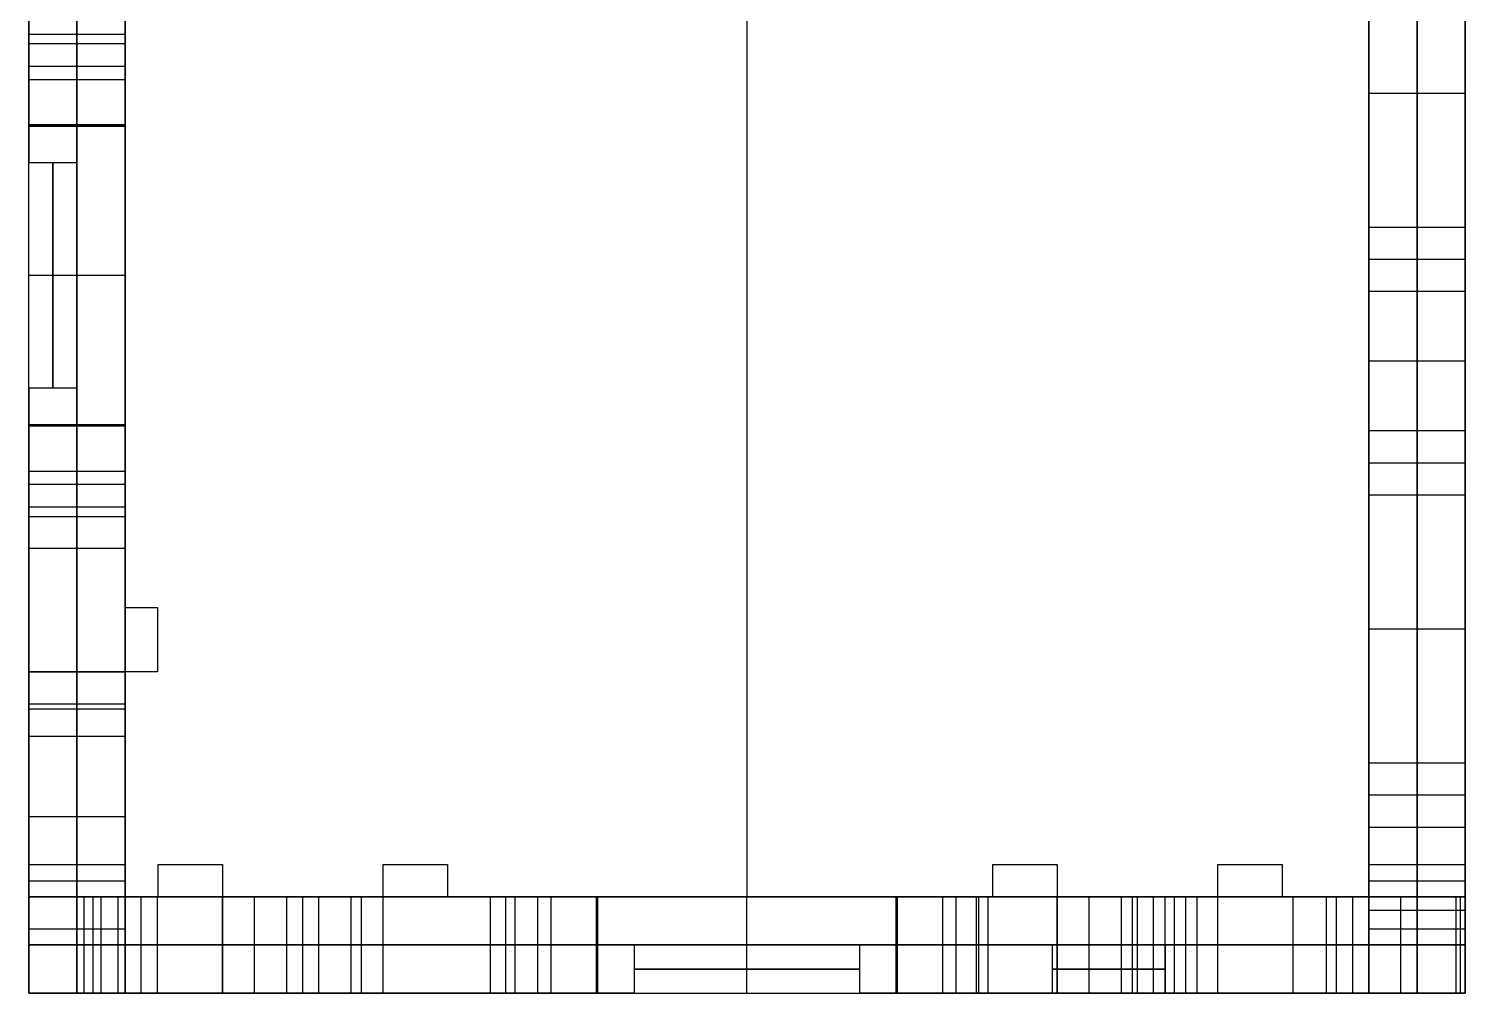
# Model space of a CAD drawing. Extents: x -2580 to -2312, y -43168 to -40231.
# Drawn here: x -2579.5 to -2311.5, y -43167.5 to -42987.5 of the extents above; entities that cross this region are included whole.
import ezdxf

# ---------------------------------------------------------------- set-up
doc = ezdxf.new("R2010")
doc.units = 0
doc.layers.add('ENDS', color=40, linetype='CONTINUOUS')

# ---------------------------------------------------------------- blocks, each defined once
blk = doc.blocks.new('SKYLARK200_END-XXXS-1')
at = {"layer": 'ENDS'}
for p, q in [((-134, -2068.02, 264), (-134, -2918.01, 264)), ((-134, -2068.02, 282), (-134, -2918.01, 282)), ((-250, -2912.03, 141), (-250, -2124.03, 141)), ((-268, -2912.03, 141), (-268, -2145.01, 141)), ((-268, -2774.18, 0), (-268, -2637.37, 0)), ((-259, -2774.18, 0), (-259, -2637.37, 0)), ((-250, -2774.18, 0), (-250, -2637.37, 0)), ((-18, -2668.03, 141), (-18, -2918.03, 141)), ((0, -2668.03, 141), (0, -2918.03, 141)), ((-268, -2735.78, 282), (-268, -2774.18, 282)), ((-259, -2735.78, 282), (-259, -2774.18, 282)), ((-250, -2735.78, 282), (-250, -2774.18, 282)), ((-18, -2743.03, -18), (-18, -2793.03, -18)), ((-18, -2793.03, 300), (-18, -2743.03, 300)), ((-9, -2743.03, -18), (-9, -2793.03, -18)), ((-9, -2793.03, 300), (-9, -2743.03, 300)), ((0, -2743.03, -18), (0, -2793.03, -18)), ((0, -2793.03, 300), (0, -2743.03, 300)), ((-250, -2747.75, 282), (-250, -2864.03, 282)), ((-250, -2747.75, 264), (-250, -2864.03, 264)), ((-250, -2747.75, 273), (-250, -2864.03, 273)), ((-18, -2918.02, 282), (-18, -2755.02, 282)), ((-18, -2918.02, 264), (-18, -2755.02, 264)), ((-18, -2918.02, 273), (-18, -2755.02, 273)), ((-268, -2757.03, 50), (-250, -2757.03, 50)), ((-268, -2757.03, 50), (-268, -2773.93, 1.72)), ((-268, -2773.93, 280.28), (-268, -2757.03, 232)), ((-268, -2757.03, 232), (-250, -2757.03, 232)), ((-259, -2757.03, 50), (-259, -2773.93, 1.72)), ((-259, -2773.93, 280.28), (-259, -2757.03, 232)), ((-250, -2757.03, 50), (-250, -2773.93, 1.72)), ((-250, -2773.93, 280.28), (-250, -2757.03, 232)), ((-268, -2758.79, 54.24), (-250, -2758.79, 54.24)), ((-268, -2758.79, 227.76), (-250, -2758.79, 227.76)), ((-268, -2763.03, 56), (-250, -2763.03, 56)), ((-268, -2763.03, 226), (-250, -2763.03, 226)), ((-268, -2763.03, 226), (-268, -2781.03, 226)), ((-268, -2781.03, 56), (-268, -2763.03, 56)), ((-259, -2841.03, 56), (-259, -2763.03, 56)), ((-259, -2763.03, 226), (-259, -2841.03, 226)), ((-250, -2841.03, 56), (-250, -2763.03, 56)), ((-250, -2763.03, 226), (-250, -2841.03, 226)), ((-268, -2765.48, 25.86), (-250, -2765.48, 25.86)), ((-268, -2765.48, 256.14), (-250, -2765.48, 256.14)), ((-18, -2768.03, -18), (0, -2768.03, -18)), ((-18, -2768.03, 300), (0, -2768.03, 300)), ((-268, -2773.93, 1.72), (-250, -2773.93, 1.72)), ((-268, -2773.93, 280.28), (-250, -2773.93, 280.28)), ((-268, -2774.11, 0.87), (-250, -2774.11, 0.87)), ((-268, -2774.11, 281.13), (-250, -2774.11, 281.13)), ((-268, -2774.18, 0), (-250, -2774.18, 0)), ((-268, -2774.18, 282), (-250, -2774.18, 282)), ((-259, -2781.03, 226), (-268, -2781.03, 226)), ((-259, -2781.03, 56), (-268, -2781.03, 56)), ((-259, -2823.03, 226), (-259, -2781.03, 226)), ((-259, -2781.03, 56), (-259, -2823.03, 56)), ((-259, -2820.21, 215.5), (-259, -2783.84, 215.5)), ((-259, -2820.21, 66.5), (-259, -2783.84, 66.5)), ((-18, -2793.03, -18), (0, -2793.03, -18)), ((-18, -2793.03, -18), (-18, -2793.03, 6)), ((-18, -2793.03, 6), (0, -2793.03, 6)), ((-18, -2793.03, 6), (-18, -2805.03, 6)), ((-18, -2805.03, 276), (-18, -2793.03, 276)), ((-18, -2793.03, 276), (0, -2793.03, 276)), ((-18, -2793.03, 276), (-18, -2793.03, 300)), ((-18, -2793.03, 300), (0, -2793.03, 300)), ((-18, -2793.03, -6), (0, -2793.03, -6)), ((-18, -2793.03, 288), (0, -2793.03, 288)), ((-9, -2793.03, -18), (-9, -2793.03, 6)), ((-9, -2793.03, 6), (-9, -2805.03, 6)), ((-9, -2805.03, 276), (-9, -2793.03, 276)), ((-9, -2793.03, 276), (-9, -2793.03, 300)), ((0, -2793.03, -18), (0, -2793.03, 6)), ((0, -2793.03, 6), (0, -2805.03, 6)), ((0, -2805.03, 276), (0, -2793.03, 276)), ((0, -2793.03, 276), (0, -2793.03, 300)), ((-18, -2799.03, 6), (0, -2799.03, 6)), ((-18, -2799.03, 276), (0, -2799.03, 276)), ((-268, -2802.03, 205), (-259, -2802.03, 205)), ((-268, -2802.03, 77), (-259, -2802.03, 77)), ((-259, -2802.03, 56), (-250, -2802.03, 56)), ((-259, -2802.03, 226), (-259, -2802.03, 205)), ((-259, -2802.03, 226), (-250, -2802.03, 226)), ((-259, -2802.03, 56), (-259, -2802.03, 77)), ((-18, -2802.03, 6), (-18, -2802.03, 276)), ((0, -2802.03, 6), (0, -2802.03, 276)), ((-250, -2805.89, 282), (-250, -2805.89, 264)), ((-18, -2805.03, 6), (0, -2805.03, 6)), ((-18, -2805.03, 6), (-18, -2805.03, 0)), ((-18, -2805.03, 0), (0, -2805.03, 0)), ((-18, -2805.03, 0), (-18, -2831.03, 0)), ((-18, -2831.03, 282), (-18, -2805.03, 282)), ((-18, -2805.03, 282), (0, -2805.03, 282)), ((-18, -2805.03, 282), (-18, -2805.03, 276)), ((-18, -2805.03, 276), (0, -2805.03, 276)), ((-18, -2805.03, 3), (0, -2805.03, 3)), ((-18, -2805.03, 279), (0, -2805.03, 279)), ((-9, -2805.03, 6), (-9, -2805.03, 0)), ((-9, -2805.03, 0), (-9, -2831.03, 0)), ((-9, -2831.03, 282), (-9, -2805.03, 282)), ((-9, -2805.03, 282), (-9, -2805.03, 276)), ((0, -2805.03, 6), (0, -2805.03, 0)), ((0, -2805.03, 0), (0, -2831.03, 0)), ((0, -2831.03, 282), (0, -2805.03, 282)), ((0, -2805.03, 282), (0, -2805.03, 276)), ((-18, -2818.03, 0), (0, -2818.03, 0)), ((-18, -2818.03, 282), (0, -2818.03, 282)), ((-268, -2841.03, 56), (-268, -2823.03, 56)), ((-268, -2823.03, 226), (-259, -2823.03, 226)), ((-268, -2823.03, 226), (-268, -2841.03, 226)), ((-268, -2823.03, 56), (-259, -2823.03, 56)), ((-268, -2829.88, 282), (-268, -2876.03, 282)), ((-268, -2829.88, 282), (-250, -2829.88, 282)), ((-268, -2936.03, 0), (-268, -2829.88, 0)), ((-268, -2829.88, 0), (-250, -2829.88, 0)), ((-268, -2829.94, 0.87), (-250, -2829.94, 0.87)), ((-268, -2829.94, 281.13), (-250, -2829.94, 281.13)), ((-259, -2829.88, 282), (-259, -2876.03, 282)), ((-259, -2936.03, 0), (-259, -2829.88, 0)), ((-250, -2829.88, 282), (-250, -2876.03, 282)), ((-250, -2936.03, 0), (-250, -2829.88, 0)), ((-268, -2830.13, 1.72), (-250, -2830.13, 1.72)), ((-268, -2830.13, 1.72), (-268, -2847.03, 50)), ((-268, -2847.03, 232), (-268, -2830.13, 280.28)), ((-268, -2830.13, 280.28), (-250, -2830.13, 280.28)), ((-259, -2830.13, 1.72), (-259, -2847.03, 50)), ((-259, -2847.03, 232), (-259, -2830.13, 280.28)), ((-250, -2830.13, 1.72), (-250, -2847.03, 50)), ((-250, -2847.03, 232), (-250, -2830.13, 280.28)), ((-18, -2831.03, 0), (0, -2831.03, 0)), ((-18, -2831.03, 0), (-18, -2831.03, 6)), ((-18, -2831.03, 6), (0, -2831.03, 6)), ((-18, -2831.03, 6), (-18, -2843.03, 6)), ((-18, -2843.03, 276), (-18, -2831.03, 276)), ((-18, -2831.03, 276), (0, -2831.03, 276)), ((-18, -2831.03, 276), (-18, -2831.03, 282)), ((-18, -2831.03, 282), (0, -2831.03, 282)), ((-18, -2831.03, 3), (0, -2831.03, 3)), ((-18, -2831.03, 279), (0, -2831.03, 279)), ((-9, -2831.03, 0), (-9, -2831.03, 6)), ((-9, -2831.03, 6), (-9, -2843.03, 6)), ((-9, -2843.03, 276), (-9, -2831.03, 276)), ((-9, -2831.03, 276), (-9, -2831.03, 282)), ((0, -2831.03, 0), (0, -2831.03, 6)), ((0, -2831.03, 6), (0, -2843.03, 6)), ((0, -2843.03, 276), (0, -2831.03, 276)), ((0, -2831.03, 276), (0, -2831.03, 282)), ((-18, -2836.52, 282), (-18, -2836.52, 264)), ((-18, -2837.03, 6), (0, -2837.03, 6)), ((-18, -2837.03, 276), (0, -2837.03, 276)), ((-268, -2838.58, 25.86), (-250, -2838.58, 25.86)), ((-268, -2838.58, 256.14), (-250, -2838.58, 256.14)), ((-268, -2841.03, 56), (-250, -2841.03, 56)), ((-268, -2841.03, 226), (-250, -2841.03, 226)), ((-18, -2843.03, 6), (0, -2843.03, 6)), ((-18, -2843.03, 6), (-18, -2843.03, -18)), ((-18, -2843.03, -18), (0, -2843.03, -18)), ((-18, -2843.03, -18), (-18, -2893.03, -18)), ((-18, -2893.03, 300), (-18, -2843.03, 300)), ((-18, -2843.03, 300), (0, -2843.03, 300)), ((-18, -2843.03, 300), (-18, -2843.03, 276)), ((-18, -2843.03, 276), (0, -2843.03, 276)), ((-18, -2843.03, 0), (0, -2843.03, 0)), ((-18, -2843.03, 282), (0, -2843.03, 282)), ((-9, -2843.03, 6), (-9, -2843.03, -18)), ((-9, -2843.03, -18), (-9, -2893.03, -18)), ((-9, -2893.03, 300), (-9, -2843.03, 300)), ((-9, -2843.03, 300), (-9, -2843.03, 276)), ((0, -2843.03, 6), (0, -2843.03, -18)), ((0, -2843.03, -18), (0, -2893.03, -18)), ((0, -2893.03, 300), (0, -2843.03, 300)), ((0, -2843.03, 300), (0, -2843.03, 276)), ((-268, -2845.27, 54.24), (-250, -2845.27, 54.24)), ((-268, -2845.27, 227.76), (-250, -2845.27, 227.76)), ((-268, -2847.03, 50), (-250, -2847.03, 50)), ((-268, -2847.03, 232), (-250, -2847.03, 232)), ((-268, -2852.95, 282), (-250, -2852.95, 282)), ((-250, -2864.03, 282), (-250, -2864.03, 264)), ((-250, -2864.03, 282), (-244, -2864.03, 282)), ((-250, -2864.03, 264), (-244, -2864.03, 264)), ((-250, -2864.03, 273), (-244, -2864.03, 273)), ((-247, -2864.03, 282), (-247, -2864.03, 264)), ((-244, -2864.03, 282), (-244, -2864.03, 264)), ((-244, -2864.03, 282), (-244, -2876.03, 282)), ((-244, -2864.03, 264), (-244, -2876.03, 264)), ((-244, -2864.03, 273), (-244, -2876.03, 273)), ((-244, -2870.03, 282), (-244, -2870.03, 264)), ((-18, -2868.03, -18), (0, -2868.03, -18)), ((-18, -2868.03, 300), (0, -2868.03, 300)), ((-268, -2876.03, 282), (-250, -2876.03, 282)), ((-268, -2876.03, 282), (-268, -2876.03, 258)), ((-268, -2876.03, 258), (-250, -2876.03, 258)), ((-268, -2876.03, 258), (-268, -2888.03, 258)), ((-268, -2876.03, 270), (-250, -2876.03, 270)), ((-244, -2876.03, 282), (-268, -2876.03, 282)), ((-268, -2876.03, 282), (-268, -2876.03, 264)), ((-244, -2876.03, 264), (-268, -2876.03, 264)), ((-268, -2876.03, 282), (-268, -2918.03, 282)), ((-268, -2876.03, 264), (-268, -2918.03, 264)), ((-244, -2876.03, 273), (-268, -2876.03, 273)), ((-268, -2876.03, 273), (-268, -2918.03, 273)), ((-259, -2876.03, 282), (-259, -2876.03, 258)), ((-259, -2876.03, 258), (-259, -2888.03, 258)), ((-256, -2876.03, 282), (-256, -2876.03, 264)), ((-250, -2876.03, 282), (-250, -2876.03, 258)), ((-250, -2876.03, 258), (-250, -2888.03, 258)), ((-244, -2876.03, 282), (-244, -2876.03, 264)), ((-268, -2882.03, 258), (-250, -2882.03, 258)), ((-268, -2882.95, 0), (-250, -2882.95, 0)), ((-268, -2888.03, 258), (-250, -2888.03, 258)), ((-268, -2888.03, 258), (-268, -2888.03, 264)), ((-268, -2888.03, 264), (-250, -2888.03, 264)), ((-268, -2888.03, 264), (-268, -2918.03, 264)), ((-268, -2888.03, 261), (-250, -2888.03, 261)), ((-259, -2888.03, 258), (-259, -2888.03, 264)), ((-259, -2888.03, 264), (-259, -2918.03, 264)), ((-250, -2888.03, 258), (-250, -2888.03, 264)), ((-250, -2888.03, 264), (-250, -2918.03, 264)), ((-18, -2893.03, -18), (0, -2893.03, -18)), ((-18, -2893.03, -18), (-18, -2893.03, 6)), ((-18, -2893.03, 6), (0, -2893.03, 6)), ((-18, -2893.03, 6), (-18, -2905.03, 6)), ((-18, -2905.03, 276), (-18, -2893.03, 276)), ((-18, -2893.03, 276), (0, -2893.03, 276)), ((-18, -2893.03, 276), (-18, -2893.03, 300)), ((-18, -2893.03, 300), (0, -2893.03, 300)), ((-18, -2893.03, -6), (0, -2893.03, -6)), ((-18, -2893.03, 288), (0, -2893.03, 288)), ((-9, -2893.03, -18), (-9, -2893.03, 6)), ((-9, -2893.03, 6), (-9, -2905.03, 6)), ((-9, -2905.03, 276), (-9, -2893.03, 276)), ((-9, -2893.03, 276), (-9, -2893.03, 300)), ((0, -2893.03, -18), (0, -2893.03, 6)), ((0, -2893.03, 6), (0, -2905.03, 6)), ((0, -2905.03, 276), (0, -2893.03, 276)), ((0, -2893.03, 276), (0, -2893.03, 300)), ((-268, -2897.03, 282), (-268, -2897.03, 264)), ((-18, -2899.03, 6), (0, -2899.03, 6)), ((-18, -2899.03, 276), (0, -2899.03, 276)), ((-268, -2903.03, 264), (-250, -2903.03, 264)), ((-18, -2905.03, 6), (0, -2905.03, 6)), ((-18, -2905.03, 6), (-18, -2905.03, 0)), ((-18, -2905.03, 0), (0, -2905.03, 0)), ((-18, -2905.03, 0), (-18, -2936.03, 0)), ((-18, -2936.03, 282), (-18, -2905.03, 282)), ((-18, -2905.03, 282), (0, -2905.03, 282)), ((-18, -2905.03, 282), (-18, -2905.03, 276)), ((-18, -2905.03, 276), (0, -2905.03, 276)), ((-18, -2905.03, 3), (0, -2905.03, 3)), ((-18, -2905.03, 279), (0, -2905.03, 279)), ((-9, -2905.03, 6), (-9, -2905.03, 0)), ((-9, -2905.03, 0), (-9, -2936.03, 0)), ((-9, -2936.03, 282), (-9, -2905.03, 282)), ((-9, -2905.03, 282), (-9, -2905.03, 276)), ((0, -2905.03, 6), (0, -2905.03, 0)), ((0, -2905.03, 0), (0, -2936.03, 0)), ((0, -2936.03, 282), (0, -2905.03, 282)), ((0, -2905.03, 282), (0, -2905.03, 276)), ((-268, -2918.03, 244.02), (-268, -2912.03, 244.02)), ((-268, -2912.03, 244.02), (-250, -2912.03, 244.02)), ((-268, -2912.03, 244.02), (-268, -2912.03, 232.02)), ((-268, -2912.03, 232.02), (-250, -2912.03, 232.02)), ((-268, -2912.03, 232.02), (-268, -2918.03, 232.02)), ((-268, -2912.03, 207.1), (-250, -2912.03, 207.1)), ((-268, -2912.03, 207.1), (-268, -2912.03, 190.1)), ((-268, -2912.03, 190.1), (-250, -2912.03, 190.1)), ((-268, -2912.03, 190.1), (-268, -2936.03, 190.1)), ((-268, -2936.03, 141.9), (-268, -2912.03, 141.9)), ((-268, -2912.03, 141.9), (-250, -2912.03, 141.9)), ((-268, -2912.03, 141.9), (-268, -2912.03, 129.9)), ((-268, -2912.03, 129.9), (-250, -2912.03, 129.9)), ((-268, -2912.03, 129.9), (-268, -2918.03, 129.9)), ((-268, -2918.03, 97), (-268, -2912.03, 97)), ((-268, -2912.03, 97), (-250, -2912.03, 97)), ((-268, -2912.03, 97), (-268, -2912.03, 85)), ((-268, -2912.03, 85), (-250, -2912.03, 85)), ((-268, -2912.03, 85), (-268, -2936.03, 85)), ((-268, -2918.03, 207.1), (-268, -2912.03, 207.1)), ((-268, -2912.03, 238.02), (-250, -2912.03, 238.02)), ((-268, -2912.03, 198.6), (-250, -2912.03, 198.6)), ((-268, -2912.03, 135.9), (-250, -2912.03, 135.9)), ((-268, -2912.03, 91), (-250, -2912.03, 91)), ((-259, -2918.03, 244.02), (-259, -2912.03, 244.02)), ((-259, -2912.03, 244.02), (-259, -2912.03, 232.02)), ((-259, -2918.03, 207.1), (-259, -2912.03, 207.1)), ((-259, -2912.03, 207.1), (-259, -2912.03, 190.1)), ((-259, -2912.03, 190.1), (-259, -2936.03, 190.1)), ((-259, -2936.03, 141.9), (-259, -2912.03, 141.9)), ((-259, -2912.03, 141.9), (-259, -2912.03, 129.9)), ((-259, -2912.03, 129.9), (-259, -2918.03, 129.9)), ((-259, -2918.03, 97), (-259, -2912.03, 97)), ((-259, -2912.03, 97), (-259, -2912.03, 85)), ((-259, -2912.03, 85), (-259, -2936.03, 85)), ((-259, -2912.03, 232.02), (-259, -2918.03, 232.02)), ((-250, -2918.03, 244.02), (-250, -2912.03, 244.02)), ((-250, -2912.03, 244.02), (-250, -2912.03, 232.02)), ((-250, -2912.03, 232.02), (-250, -2936.03, 232.02)), ((-250, -2936.03, 207.1), (-250, -2912.03, 207.1)), ((-250, -2912.03, 207.1), (-250, -2912.03, 190.1)), ((-250, -2912.03, 190.1), (-250, -2936.03, 190.1)), ((-250, -2936.03, 141.9), (-250, -2912.03, 141.9)), ((-250, -2912.03, 141.9), (-250, -2912.03, 129.9)), ((-250, -2912.03, 129.9), (-250, -2918.03, 129.9)), ((-250, -2918.03, 97), (-250, -2912.03, 97)), ((-250, -2912.03, 97), (-250, -2912.03, 85)), ((-250, -2912.03, 85), (-250, -2936.03, 85)), ((-243.85, -2918.02, 282), (-243.85, -2912.03, 282)), ((-243.85, -2912.03, 282), (-243.85, -2912.03, 264)), ((-243.85, -2918.02, 264), (-243.85, -2912.03, 264)), ((-243.85, -2912.03, 282), (-231.85, -2912.03, 282)), ((-243.85, -2912.03, 264), (-231.85, -2912.03, 264)), ((-243.85, -2918.02, 273), (-243.85, -2912.03, 273)), ((-243.85, -2912.03, 273), (-231.85, -2912.03, 273)), ((-237.85, -2912.03, 282), (-237.85, -2912.03, 264)), ((-231.85, -2912.03, 282), (-231.85, -2912.03, 264)), ((-231.85, -2912.03, 282), (-231.85, -2936.03, 282)), ((-231.85, -2912.03, 264), (-231.85, -2936.03, 264)), ((-231.85, -2912.03, 273), (-231.85, -2936.03, 273)), ((-201.85, -2936.03, 282), (-201.85, -2912.03, 282)), ((-201.85, -2912.03, 282), (-201.85, -2912.03, 264)), ((-201.85, -2936.03, 264), (-201.85, -2912.03, 264)), ((-201.85, -2912.03, 282), (-189.85, -2912.03, 282)), ((-201.85, -2912.03, 264), (-189.85, -2912.03, 264)), ((-201.85, -2936.03, 273), (-201.85, -2912.03, 273)), ((-201.85, -2912.03, 273), (-189.85, -2912.03, 273)), ((-195.85, -2912.03, 282), (-195.85, -2912.03, 264)), ((-189.85, -2912.03, 282), (-189.85, -2912.03, 264)), ((-189.85, -2912.03, 282), (-189.85, -2918.02, 282)), ((-189.85, -2912.03, 264), (-189.85, -2918.02, 264)), ((-189.85, -2912.03, 273), (-189.85, -2918.02, 273)), ((-88.15, -2918, 282), (-88.15, -2912.02, 282)), ((-88.15, -2912.02, 282), (-88.15, -2912.02, 264)), ((-88.15, -2918, 264), (-88.15, -2912.02, 264)), ((-88.15, -2912.02, 282), (-76.15, -2912.02, 282)), ((-88.15, -2912.02, 264), (-76.15, -2912.02, 264)), ((-88.15, -2918, 273), (-88.15, -2912.02, 273)), ((-88.15, -2912.02, 273), (-76.15, -2912.02, 273)), ((-82.15, -2912.02, 282), (-82.15, -2912.02, 264)), ((-76.15, -2912.02, 282), (-76.15, -2912.02, 264)), ((-76.15, -2912.02, 282), (-76.15, -2936.02, 282)), ((-76.15, -2912.02, 264), (-76.15, -2936.02, 264)), ((-76.15, -2912.02, 273), (-76.15, -2936.02, 273)), ((-46.15, -2936.02, 282), (-46.15, -2912.02, 282)), ((-46.15, -2912.02, 282), (-46.15, -2912.02, 264)), ((-46.15, -2936.02, 264), (-46.15, -2912.02, 264)), ((-46.15, -2912.02, 282), (-34.15, -2912.02, 282)), ((-46.15, -2912.02, 264), (-34.15, -2912.02, 264)), ((-46.15, -2936.02, 273), (-46.15, -2912.02, 273)), ((-46.15, -2912.02, 273), (-34.15, -2912.02, 273)), ((-40.15, -2912.02, 282), (-40.15, -2912.02, 264)), ((-34.15, -2912.02, 282), (-34.15, -2912.02, 264)), ((-34.15, -2912.02, 282), (-34.15, -2918, 282)), ((-34.15, -2912.02, 264), (-34.15, -2918, 264)), ((-34.15, -2912.02, 273), (-34.15, -2918, 273)), ((-18, -2936.03, 31.25), (-18, -2912.03, 31.25)), ((-18, -2912.03, 31.25), (0, -2912.03, 31.25)), ((-18, -2912.03, 31.25), (-18, -2912.03, 43.25)), ((-18, -2912.03, 43.25), (0, -2912.03, 43.25)), ((-18, -2912.03, 43.25), (-18, -2918.03, 43.25)), ((-18, -2918.03, 231.25), (-18, -2912.03, 231.25)), ((-18, -2912.03, 231.25), (0, -2912.03, 231.25)), ((-18, -2912.03, 231.25), (-18, -2912.03, 243.25)), ((-18, -2912.03, 243.25), (0, -2912.03, 243.25)), ((-18, -2912.03, 243.25), (-18, -2936.03, 243.25)), ((-18, -2912.03, 37.25), (0, -2912.03, 37.25)), ((-18, -2912.03, 237.25), (0, -2912.03, 237.25)), ((-9, -2936.03, 31.25), (-9, -2912.03, 31.25)), ((-9, -2912.03, 31.25), (-9, -2912.03, 43.25)), ((-9, -2912.03, 43.25), (-9, -2918.03, 43.25)), ((-9, -2918.03, 231.25), (-9, -2912.03, 231.25)), ((-9, -2912.03, 231.25), (-9, -2912.03, 243.25)), ((-9, -2912.03, 243.25), (-9, -2936.03, 243.25)), ((0, -2936.03, 31.25), (0, -2912.03, 31.25)), ((0, -2912.03, 31.25), (0, -2912.03, 43.25)), ((0, -2912.03, 43.25), (0, -2918.03, 43.25)), ((0, -2918.03, 231.25), (0, -2912.03, 231.25)), ((0, -2912.03, 231.25), (0, -2912.03, 243.25)), ((0, -2912.03, 243.25), (0, -2936.03, 243.25)), ((-268, -2915.03, 244.02), (-250, -2915.03, 244.02)), ((-268, -2915.03, 129.9), (-250, -2915.03, 129.9)), ((-268, -2915.03, 97), (-250, -2915.03, 97)), ((-243.85, -2915.02, 282), (-243.85, -2915.02, 264)), ((-189.85, -2915.02, 282), (-189.85, -2915.02, 264)), ((-88.15, -2915.01, 282), (-88.15, -2915.01, 264)), ((-34.15, -2915.01, 282), (-34.15, -2915.01, 264)), ((-18, -2915.03, 43.25), (0, -2915.03, 43.25)), ((-18, -2915.03, 231.25), (0, -2915.03, 231.25)), ((-268, -2936.02, 282), (-268, -2918.02, 282)), ((-231.85, -2918.02, 282), (-268, -2918.02, 282)), ((-268, -2936.02, 190.1), (-268, -2918.02, 190.1)), ((-268, -2918.02, 282), (-268, -2918.02, 190.1)), ((-268, -2918.02, 190.1), (-244, -2918.02, 190.1)), ((-268, -2936.02, 141.9), (-268, -2918.02, 141.9)), ((-244, -2918.02, 141.9), (-268, -2918.02, 141.9)), ((-268, -2936.02, 85), (-268, -2918.02, 85)), ((-268, -2918.02, 141.9), (-268, -2918.02, 85)), ((-268, -2918.02, 85), (-244, -2918.02, 85)), ((-268, -2936.02, 236.05), (-268, -2918.02, 236.05)), ((-268, -2936.02, 113.45), (-268, -2918.02, 113.45)), ((-268, -2918.02, 141), (-56, -2918.02, 141)), ((-268, -2918.03, 282), (-243.85, -2918.02, 282)), ((-268, -2918.03, 264), (-243.85, -2918.02, 264)), ((-268, -2918.03, 273), (-243.85, -2918.02, 273)), ((-268, -2918.03, 264), (-250, -2918.03, 264)), ((-268, -2918.03, 264), (-268, -2918.03, 244.02)), ((-268, -2918.03, 244.02), (-250, -2918.03, 244.02)), ((-268, -2918.03, 129.9), (-250, -2918.03, 129.9)), ((-268, -2918.03, 129.9), (-268, -2918.03, 97)), ((-268, -2918.03, 97), (-250, -2918.03, 97)), ((-259, -2918.03, 232.02), (-268, -2918.03, 232.02)), ((-259, -2918.03, 207.1), (-268, -2918.03, 207.1)), ((-268, -2918.03, 232.02), (-268, -2918.03, 207.1)), ((-268, -2918.03, 254.01), (-250, -2918.03, 254.01)), ((-268, -2918.03, 141.9), (-250, -2918.03, 141.9)), ((-268, -2918.03, 113.45), (-250, -2918.03, 113.45)), ((-268, -2918.03, 85), (-250, -2918.03, 85)), ((-268, -2918.03, 219.56), (-259, -2918.03, 219.56)), ((-268, -2918.03, 282), (-268, -2918.03, 264)), ((-263.5, -2918.03, 207.1), (-263.5, -2918.03, 232.02)), ((-259, -2936.02, 207.1), (-259, -2918.02, 207.1)), ((-259, -2936.02, 232.02), (-259, -2918.02, 232.02)), ((-259, -2918.02, 207.1), (-259, -2918.02, 232.02)), ((-259, -2936.02, 219.56), (-259, -2918.02, 219.56)), ((-259, -2918.03, 232.02), (-259, -2918.03, 207.1)), ((-259, -2918.03, 207.1), (-259, -2936.03, 207.1)), ((-259, -2936.03, 232.02), (-259, -2918.03, 232.02)), ((-259, -2918.03, 264), (-259, -2918.03, 244.02)), ((-259, -2918.03, 207.1), (-250, -2918.03, 207.1)), ((-259, -2918.03, 129.9), (-259, -2918.03, 97)), ((-259, -2936.03, 219.56), (-259, -2918.03, 219.56)), ((-257.68, -2936.02, 235.2), (-257.68, -2918.02, 235.2)), ((-256, -2936.02, 190.1), (-256, -2918.02, 190.1)), ((-256, -2936.02, 85), (-256, -2918.02, 85)), ((-254.5, -2936.02, 202.6), (-254.5, -2918.02, 202.6)), ((-254.5, -2936.02, 236.52), (-254.5, -2918.02, 236.52)), ((-251.32, -2936.02, 235.2), (-251.32, -2918.02, 235.2)), ((-250, -2936.02, 178.1), (-250, -2918.02, 178.1)), ((-244, -2918.02, 178.1), (-250, -2918.02, 178.1)), ((-250, -2936.02, 153.9), (-250, -2918.02, 153.9)), ((-250, -2918.02, 178.1), (-250, -2918.02, 153.9)), ((-250, -2918.02, 153.9), (-244, -2918.02, 153.9)), ((-250, -2936.02, 73), (-250, -2918.02, 73)), ((-244, -2918.02, 73), (-250, -2918.02, 73)), ((-250, -2936.02, 0), (-250, -2918.02, 0)), ((-250, -2918.02, 73), (-250, -2918.02, 0)), ((-250, -2918.02, 0), (-161.85, -2918.02, 0)), ((-250, -2936.02, 207.1), (-250, -2918.02, 207.1)), ((-250, -2936.02, 232.02), (-250, -2918.02, 232.02)), ((-250, -2918.02, 232.02), (-250, -2918.02, 207.1)), ((-250, -2936.02, 166), (-250, -2918.02, 166)), ((-250, -2936.02, 141.9), (-250, -2918.02, 141.9)), ((-250, -2936.02, 36.5), (-250, -2918.02, 36.5)), ((-250, -2936.02, 219.56), (-250, -2918.02, 219.56)), ((-250, -2918.02, 282), (-250, -2918.02, 264)), ((-250, -2918.03, 264), (-250, -2918.03, 244.02)), ((-250, -2918.03, 129.9), (-250, -2918.03, 97)), ((-249.92, -2936.02, 282), (-249.92, -2918.02, 282)), ((-247, -2936.02, 178.1), (-247, -2918.02, 178.1)), ((-247, -2936.02, 153.9), (-247, -2918.02, 153.9)), ((-247, -2936.02, 73), (-247, -2918.02, 73)), ((-244, -2936.02, 190.1), (-244, -2918.02, 190.1)), ((-244, -2936.02, 178.1), (-244, -2918.02, 178.1)), ((-244, -2918.02, 190.1), (-244, -2918.02, 178.1)), ((-244, -2936.02, 153.9), (-244, -2918.02, 153.9)), ((-244, -2936.02, 141.9), (-244, -2918.02, 141.9)), ((-244, -2918.02, 153.9), (-244, -2918.02, 141.9)), ((-244, -2936.02, 85), (-244, -2918.02, 85)), ((-244, -2936.02, 73), (-244, -2918.02, 73)), ((-244, -2918.02, 85), (-244, -2918.02, 73)), ((-244, -2936.02, 184.1), (-244, -2918.02, 184.1)), ((-244, -2936.02, 147.9), (-244, -2918.02, 147.9)), ((-244, -2936.02, 79), (-244, -2918.02, 79)), ((-243.85, -2918.02, 282), (-243.85, -2918.02, 264)), ((-231.85, -2936.02, 258), (-231.85, -2918.02, 258)), ((-219.85, -2918.02, 258), (-231.85, -2918.02, 258)), ((-231.85, -2936.02, 282), (-231.85, -2918.02, 282)), ((-231.85, -2918.02, 258), (-231.85, -2918.02, 282)), ((-231.85, -2936.02, 264), (-231.85, -2918.02, 264)), ((-231.85, -2918.03, 282), (-231.85, -2918.03, 264)), ((-225.85, -2936.02, 258), (-225.85, -2918.02, 258)), ((-219.85, -2936.02, 264), (-219.85, -2918.02, 264)), ((-213.85, -2918.02, 264), (-219.85, -2918.02, 264)), ((-219.85, -2936.02, 258), (-219.85, -2918.02, 258)), ((-219.85, -2918.02, 264), (-219.85, -2918.02, 258)), ((-219.85, -2936.02, 261), (-219.85, -2918.02, 261)), ((-216.85, -2936.02, 264), (-216.85, -2918.02, 264)), ((-213.85, -2936.02, 258), (-213.85, -2918.02, 258)), ((-201.85, -2918.02, 258), (-213.85, -2918.02, 258)), ((-213.85, -2936.02, 264), (-213.85, -2918.02, 264)), ((-213.85, -2918.02, 258), (-213.85, -2918.02, 264)), ((-213.85, -2936.02, 261), (-213.85, -2918.02, 261)), ((-207.85, -2936.02, 258), (-207.85, -2918.02, 258)), ((-205.92, -2936.02, 0), (-205.92, -2918.02, 0)), ((-201.85, -2936.02, 282), (-201.85, -2918.02, 282)), ((-161.85, -2918.02, 282), (-201.85, -2918.02, 282)), ((-201.85, -2936.02, 258), (-201.85, -2918.02, 258)), ((-201.85, -2918.02, 282), (-201.85, -2918.02, 258)), ((-201.85, -2936.02, 264), (-201.85, -2918.02, 264)), ((-201.85, -2918.03, 282), (-201.85, -2918.03, 264)), ((-189.85, -2918.02, 282), (-88.15, -2918, 282)), ((-189.85, -2918.02, 264), (-88.15, -2918, 264)), ((-189.85, -2918.02, 273), (-88.15, -2918, 273)), ((-189.85, -2918.02, 282), (-189.85, -2918.02, 264)), ((-181.85, -2936.02, 282), (-181.85, -2918.02, 282)), ((-179, -2936.02, 232), (-179, -2918.02, 232)), ((-179, -2918.02, 232), (-162.1, -2918.02, 280.28)), ((-179, -2936.02, 50), (-179, -2918.02, 50)), ((-162.1, -2918.02, 1.72), (-179, -2918.02, 50)), ((-177.24, -2936.02, 227.76), (-177.24, -2918.02, 227.76)), ((-177.24, -2936.02, 54.24), (-177.24, -2918.02, 54.24)), ((-173, -2936.02, 226), (-173, -2918.02, 226)), ((-95, -2918.02, 226), (-173, -2918.02, 226)), ((-173, -2936.02, 56), (-173, -2918.02, 56)), ((-173, -2918.02, 56), (-95, -2918.02, 56)), ((-170.55, -2936.02, 256.14), (-170.55, -2918.02, 256.14)), ((-170.55, -2936.02, 25.86), (-170.55, -2918.02, 25.86)), ((-162.1, -2936.02, 280.28), (-162.1, -2918.02, 280.28)), ((-162.1, -2936.02, 1.72), (-162.1, -2918.02, 1.72)), ((-161.91, -2936.02, 281.13), (-161.91, -2918.02, 281.13)), ((-161.91, -2936.02, 0.87), (-161.91, -2918.02, 0.87)), ((-161.85, -2936.02, 282), (-161.85, -2918.02, 282)), ((-161.85, -2936.02, 0), (-161.85, -2918.02, 0)), ((-139, -2918.01, 282), (-139, -2918.01, 264)), ((-134, -2927.02, 56), (-134, -2918.02, 56)), ((-134, -2918.02, 226), (-134, -2918.02, 56)), ((-134, -2927.02, 226), (-134, -2918.02, 226)), ((-106.15, -2936.02, 0), (-106.15, -2918.02, 0)), ((-106.15, -2918.02, 0), (-18, -2918.02, 0)), ((-106.15, -2936.02, 282), (-106.15, -2918.02, 282)), ((-76.15, -2918.02, 282), (-106.15, -2918.02, 282)), ((-106.09, -2936.02, 0.87), (-106.09, -2918.02, 0.87)), ((-106.09, -2936.02, 281.13), (-106.09, -2918.02, 281.13)), ((-105.9, -2918.02, 280.28), (-89, -2918.02, 232)), ((-105.9, -2936.02, 280.28), (-105.9, -2918.02, 280.28)), ((-105.9, -2936.02, 1.72), (-105.9, -2918.02, 1.72)), ((-89, -2918.02, 50), (-105.9, -2918.02, 1.72)), ((-97.45, -2936.02, 256.14), (-97.45, -2918.02, 256.14)), ((-97.45, -2936.02, 25.86), (-97.45, -2918.02, 25.86)), ((-95, -2936.02, 226), (-95, -2918.02, 226)), ((-95, -2936.02, 56), (-95, -2918.02, 56)), ((-91.15, -2936.02, 282), (-91.15, -2918.02, 282)), ((-90.76, -2936.02, 227.76), (-90.76, -2918.02, 227.76)), ((-90.76, -2936.02, 54.24), (-90.76, -2918.02, 54.24)), ((-89, -2936.02, 232), (-89, -2918.02, 232)), ((-89, -2936.02, 50), (-89, -2918.02, 50)), ((-88.15, -2918, 282), (-88.15, -2918, 264)), ((-76.15, -2936.02, 258), (-76.15, -2918.02, 258)), ((-64.15, -2918.02, 258), (-76.15, -2918.02, 258)), ((-76.15, -2936.02, 282), (-76.15, -2918.02, 282)), ((-76.15, -2918.02, 258), (-76.15, -2918.02, 282)), ((-76.15, -2936.02, 264), (-76.15, -2918.02, 264)), ((-76.15, -2918.02, 282), (-76.15, -2918.02, 264)), ((-70.15, -2936.02, 258), (-70.15, -2918.02, 258)), ((-64.15, -2936.02, 264), (-64.15, -2918.02, 264)), ((-58.15, -2918.02, 264), (-64.15, -2918.02, 264)), ((-64.15, -2936.02, 258), (-64.15, -2918.02, 258)), ((-64.15, -2918.02, 264), (-64.15, -2918.02, 258)), ((-64.15, -2936.02, 261), (-64.15, -2918.02, 261)), ((-62.08, -2936.02, 0), (-62.08, -2918.02, 0)), ((-61.15, -2936.02, 264), (-61.15, -2918.02, 264)), ((-58.15, -2936.02, 258), (-58.15, -2918.02, 258)), ((-46.15, -2918.02, 258), (-58.15, -2918.02, 258)), ((-58.15, -2936.02, 264), (-58.15, -2918.02, 264)), ((-58.15, -2918.02, 258), (-58.15, -2918.02, 264)), ((-58.15, -2936.02, 261), (-58.15, -2918.02, 261)), ((-56, -2936.02, 102), (-56, -2918.02, 102)), ((-56, -2936.02, 180), (-56, -2918.02, 180)), ((-56, -2918.02, 102), (-56, -2918.02, 180)), ((-56, -2927.02, 141), (-56, -2918.02, 141)), ((-54.24, -2936.02, 97.76), (-54.24, -2918.02, 97.76)), ((-54.24, -2936.02, 184.24), (-54.24, -2918.02, 184.24)), ((-52.15, -2936.02, 258), (-52.15, -2918.02, 258)), ((-50, -2936.02, 96), (-50, -2918.02, 96)), ((-1.72, -2918.02, 112.9), (-50, -2918.02, 96)), ((-50, -2936.02, 186), (-50, -2918.02, 186)), ((-50, -2918.02, 186), (-1.72, -2918.02, 169.1)), ((-46.15, -2936.02, 282), (-46.15, -2918.02, 282)), ((-18, -2918.02, 282), (-46.15, -2918.02, 282)), ((-46.15, -2936.02, 258), (-46.15, -2918.02, 258)), ((-46.15, -2918.02, 282), (-46.15, -2918.02, 258)), ((-46.15, -2936.02, 264), (-46.15, -2918.02, 264)), ((-46.15, -2918.02, 282), (-46.15, -2918.02, 264)), ((-34.15, -2918, 282), (-34.15, -2918, 264)), ((-34.15, -2918, 282), (-18, -2918.02, 282)), ((-34.15, -2918, 264), (-18, -2918.02, 264)), ((-34.15, -2918, 273), (-18, -2918.02, 273)), ((-32.08, -2936.02, 282), (-32.08, -2918.02, 282)), ((-26.07, -2918.01, 282), (-26.07, -2918.01, 264)), ((-25.86, -2936.02, 104.45), (-25.86, -2918.02, 104.45)), ((-25.86, -2936.02, 177.55), (-25.86, -2918.02, 177.55)), ((-24, -2936.02, 19.25), (-24, -2918.02, 19.25)), ((-18, -2918.02, 19.25), (-24, -2918.02, 19.25)), ((-24, -2936.02, 31.25), (-24, -2918.02, 31.25)), ((-24, -2918.02, 19.25), (-24, -2918.02, 31.25)), ((-24, -2918.02, 31.25), (0, -2918.02, 31.25)), ((-24, -2936.02, 243.25), (-24, -2918.02, 243.25)), ((0, -2918.02, 243.25), (-24, -2918.02, 243.25)), ((-24, -2936.02, 255.25), (-24, -2918.02, 255.25)), ((-24, -2918.02, 243.25), (-24, -2918.02, 255.25)), ((-24, -2918.02, 255.25), (-18, -2918.02, 255.25)), ((-24, -2936.02, 25.25), (-24, -2918.02, 25.25)), ((-24, -2936.02, 249.25), (-24, -2918.02, 249.25)), ((-21, -2936.02, 19.25), (-21, -2918.02, 19.25)), ((-21, -2936.02, 255.25), (-21, -2918.02, 255.25)), ((-18, -2936.02, 0), (-18, -2918.02, 0)), ((-18, -2936.02, 19.25), (-18, -2918.02, 19.25)), ((-18, -2918.02, 0), (-18, -2918.02, 19.25)), ((-18, -2936.02, 255.25), (-18, -2918.02, 255.25)), ((-18, -2936.02, 282), (-18, -2918.02, 282)), ((-18, -2918.02, 255.25), (-18, -2918.02, 282)), ((-18, -2936.02, 9.62), (-18, -2918.02, 9.62)), ((-18, -2936.02, 268.62), (-18, -2918.02, 268.62)), ((-18, -2918.02, 282), (-18, -2918.02, 264)), ((-18, -2918.03, 43.25), (0, -2918.03, 43.25)), ((-18, -2918.03, 43.25), (-18, -2918.03, 231.25)), ((-18, -2918.03, 231.25), (0, -2918.03, 231.25)), ((-18, -2918.03, 69.25), (0, -2918.03, 69.25)), ((-18, -2918.03, 205.25), (0, -2918.03, 205.25)), ((-12, -2936.02, 31.25), (-12, -2918.02, 31.25)), ((-12, -2936.02, 243.25), (-12, -2918.02, 243.25)), ((-9, -2918.03, 43.25), (-9, -2918.03, 231.25)), ((-1.72, -2936.02, 112.9), (-1.72, -2918.02, 112.9)), ((-1.72, -2936.02, 169.1), (-1.72, -2918.02, 169.1)), ((-0.87, -2936.02, 113.09), (-0.87, -2918.02, 113.09)), ((-0.87, -2936.02, 168.91), (-0.87, -2918.02, 168.91)), ((0, -2936.02, 31.25), (0, -2918.02, 31.25)), ((0, -2936.02, 113.15), (0, -2918.02, 113.15)), ((0, -2918.02, 31.25), (0, -2918.02, 113.15)), ((0, -2936.02, 168.85), (0, -2918.02, 168.85)), ((0, -2936.02, 243.25), (0, -2918.02, 243.25)), ((0, -2918.02, 168.85), (0, -2918.02, 243.25)), ((0, -2936.02, 72.2), (0, -2918.02, 72.2)), ((0, -2936.02, 206.05), (0, -2918.02, 206.05)), ((0, -2918.03, 43.25), (0, -2918.03, 231.25)), ((-18, -2920.53, 0), (0, -2920.53, 0)), ((-18, -2920.53, 282), (0, -2920.53, 282)), ((-268, -2924.03, 190.1), (-250, -2924.03, 190.1)), ((-259, -2924.03, 232.02), (-250, -2924.03, 232.02)), ((-18, -2924.03, 31.25), (0, -2924.03, 31.25)), ((-18, -2924.03, 243.25), (0, -2924.03, 243.25)), ((-231.85, -2927.02, 282), (-268, -2927.02, 282)), ((-268, -2927.02, 282), (-268, -2927.02, 190.1)), ((-268, -2927.02, 190.1), (-244, -2927.02, 190.1)), ((-244, -2927.02, 141.9), (-268, -2927.02, 141.9)), ((-268, -2927.02, 141.9), (-268, -2927.02, 85)), ((-268, -2927.02, 85), (-244, -2927.02, 85)), ((-259, -2927.02, 207.1), (-259, -2927.02, 232.02)), ((-259, -2927.03, 207.1), (-259, -2927.03, 232.02)), ((-244, -2927.02, 178.1), (-250, -2927.02, 178.1)), ((-250, -2927.02, 178.1), (-250, -2927.02, 153.9)), ((-250, -2927.02, 153.9), (-244, -2927.02, 153.9)), ((-244, -2927.02, 73), (-250, -2927.02, 73)), ((-250, -2927.02, 73), (-250, -2927.02, 0)), ((-250, -2927.02, 0), (-161.85, -2927.02, 0)), ((-250, -2927.02, 232.02), (-250, -2927.02, 207.1)), ((-244, -2927.02, 190.1), (-244, -2927.02, 178.1)), ((-244, -2927.02, 153.9), (-244, -2927.02, 141.9)), ((-244, -2927.02, 85), (-244, -2927.02, 73)), ((-219.85, -2927.02, 258), (-231.85, -2927.02, 258)), ((-231.85, -2927.02, 258), (-231.85, -2927.02, 282)), ((-213.85, -2927.02, 264), (-219.85, -2927.02, 264)), ((-219.85, -2927.02, 264), (-219.85, -2927.02, 258)), ((-201.85, -2927.02, 258), (-213.85, -2927.02, 258)), ((-213.85, -2927.02, 258), (-213.85, -2927.02, 264)), ((-161.85, -2927.02, 282), (-201.85, -2927.02, 282)), ((-201.85, -2927.02, 282), (-201.85, -2927.02, 258)), ((-179, -2927.02, 232), (-162.1, -2927.02, 280.28)), ((-162.1, -2927.02, 1.72), (-179, -2927.02, 50)), ((-173, -2927.02, 56), (-155, -2927.02, 56)), ((-155, -2927.02, 226), (-173, -2927.02, 226)), ((-155, -2936.02, 56), (-155, -2927.02, 56)), ((-113, -2927.02, 56), (-155, -2927.02, 56)), ((-155, -2936.02, 226), (-155, -2927.02, 226)), ((-155, -2927.02, 226), (-113, -2927.02, 226)), ((-152.19, -2927.02, 66.5), (-115.81, -2927.02, 66.5)), ((-152.19, -2927.02, 215.5), (-115.81, -2927.02, 215.5)), ((-134, -2936.02, 77), (-134, -2927.02, 77)), ((-134, -2927.02, 56), (-134, -2927.02, 77)), ((-134, -2936.02, 205), (-134, -2927.02, 205)), ((-134, -2927.02, 226), (-134, -2927.02, 205)), ((-113, -2927.02, 56), (-113, -2936.02, 56)), ((-113, -2927.02, 226), (-113, -2936.02, 226)), ((-113, -2927.02, 56), (-95, -2927.02, 56)), ((-95, -2927.02, 226), (-113, -2927.02, 226)), ((-106.15, -2927.02, 0), (-18, -2927.02, 0)), ((-76.15, -2927.02, 282), (-106.15, -2927.02, 282)), ((-105.9, -2927.02, 280.28), (-89, -2927.02, 232)), ((-89, -2927.02, 50), (-105.9, -2927.02, 1.72)), ((-77, -2936.02, 141), (-77, -2927.02, 141)), ((-56, -2927.02, 141), (-77, -2927.02, 141)), ((-64.15, -2927.02, 258), (-76.15, -2927.02, 258)), ((-76.15, -2927.02, 258), (-76.15, -2927.02, 282)), ((-66.5, -2927.02, 122.81), (-66.5, -2927.02, 159.19)), ((-58.15, -2927.02, 264), (-64.15, -2927.02, 264)), ((-64.15, -2927.02, 264), (-64.15, -2927.02, 258)), ((-46.15, -2927.02, 258), (-58.15, -2927.02, 258)), ((-58.15, -2927.02, 258), (-58.15, -2927.02, 264)), ((-56, -2936.02, 120), (-56, -2927.02, 120)), ((-56, -2927.02, 162), (-56, -2936.02, 162)), ((-56, -2927.02, 162), (-56, -2927.02, 120)), ((-56, -2927.02, 102), (-56, -2927.02, 120)), ((-56, -2927.02, 162), (-56, -2927.02, 180)), ((-1.72, -2927.02, 112.9), (-50, -2927.02, 96)), ((-50, -2927.02, 186), (-1.72, -2927.02, 169.1)), ((-18, -2927.02, 282), (-46.15, -2927.02, 282)), ((-46.15, -2927.02, 282), (-46.15, -2927.02, 258)), ((-18, -2927.02, 19.25), (-24, -2927.02, 19.25)), ((-24, -2927.02, 19.25), (-24, -2927.02, 31.25)), ((-24, -2927.02, 31.25), (0, -2927.02, 31.25)), ((0, -2927.02, 243.25), (-24, -2927.02, 243.25)), ((-24, -2927.02, 243.25), (-24, -2927.02, 255.25)), ((-24, -2927.02, 255.25), (-18, -2927.02, 255.25)), ((-18, -2927.02, 0), (-18, -2927.02, 19.25)), ((-18, -2927.02, 255.25), (-18, -2927.02, 282)), ((0, -2927.02, 31.25), (0, -2927.02, 113.15)), ((0, -2927.02, 168.85), (0, -2927.02, 243.25)), ((-231.85, -2936.02, 282), (-268, -2936.02, 282)), ((-268, -2936.02, 282), (-268, -2936.02, 190.1)), ((-268, -2936.02, 190.1), (-244, -2936.02, 190.1)), ((-244, -2936.02, 141.9), (-268, -2936.02, 141.9)), ((-268, -2936.02, 141.9), (-268, -2936.02, 85)), ((-268, -2936.02, 85), (-244, -2936.02, 85)), ((-268, -2936.02, 141), (-77, -2936.02, 141)), ((-268, -2936.03, 190.1), (-250, -2936.03, 190.1)), ((-268, -2936.03, 190.1), (-268, -2936.03, 141.9)), ((-268, -2936.03, 141.9), (-250, -2936.03, 141.9)), ((-268, -2936.03, 85), (-250, -2936.03, 85)), ((-268, -2936.03, 85), (-268, -2936.03, 0)), ((-268, -2936.03, 0), (-250, -2936.03, 0)), ((-268, -2936.03, 166), (-250, -2936.03, 166)), ((-268, -2936.03, 42.5), (-250, -2936.03, 42.5)), ((-259, -2936.02, 207.1), (-259, -2936.02, 232.02)), ((-259, -2936.03, 207.1), (-259, -2936.03, 232.02)), ((-259, -2936.03, 232.02), (-250, -2936.03, 232.02)), ((-259, -2936.03, 207.1), (-250, -2936.03, 207.1)), ((-259, -2936.03, 190.1), (-259, -2936.03, 141.9)), ((-259, -2936.03, 85), (-259, -2936.03, 0)), ((-259, -2936.03, 219.56), (-250, -2936.03, 219.56)), ((-254.5, -2936.03, 232.02), (-254.5, -2936.03, 207.1)), ((-244, -2936.02, 178.1), (-250, -2936.02, 178.1)), ((-250, -2936.02, 178.1), (-250, -2936.02, 153.9)), ((-250, -2936.02, 153.9), (-244, -2936.02, 153.9)), ((-244, -2936.02, 73), (-250, -2936.02, 73)), ((-250, -2936.02, 73), (-250, -2936.02, 0)), ((-250, -2936.02, 0), (-161.85, -2936.02, 0)), ((-250, -2936.02, 232.02), (-250, -2936.02, 207.1)), ((-250, -2936.03, 232.02), (-250, -2936.03, 207.1)), ((-250, -2936.03, 190.1), (-250, -2936.03, 141.9)), ((-250, -2936.03, 85), (-250, -2936.03, 0)), ((-244, -2936.02, 190.1), (-244, -2936.02, 178.1)), ((-244, -2936.02, 153.9), (-244, -2936.02, 141.9)), ((-244, -2936.02, 85), (-244, -2936.02, 73)), ((-219.85, -2936.02, 258), (-231.85, -2936.02, 258)), ((-231.85, -2936.02, 258), (-231.85, -2936.02, 282)), ((-231.85, -2936.03, 282), (-231.85, -2936.03, 264)), ((-231.85, -2936.03, 282), (-201.85, -2936.03, 282)), ((-231.85, -2936.03, 264), (-201.85, -2936.03, 264)), ((-231.85, -2936.03, 273), (-201.85, -2936.03, 273)), ((-213.85, -2936.02, 264), (-219.85, -2936.02, 264)), ((-219.85, -2936.02, 264), (-219.85, -2936.02, 258)), ((-216.85, -2936.03, 282), (-216.85, -2936.03, 264)), ((-201.85, -2936.02, 258), (-213.85, -2936.02, 258)), ((-213.85, -2936.02, 258), (-213.85, -2936.02, 264)), ((-161.85, -2936.02, 282), (-201.85, -2936.02, 282)), ((-201.85, -2936.02, 282), (-201.85, -2936.02, 258)), ((-201.85, -2936.03, 282), (-201.85, -2936.03, 264)), ((-179, -2936.02, 232), (-162.1, -2936.02, 280.28)), ((-162.1, -2936.02, 1.72), (-179, -2936.02, 50)), ((-173, -2936.02, 56), (-155, -2936.02, 56)), ((-155, -2936.02, 226), (-173, -2936.02, 226)), ((-134, -2936.02, 205), (-134, -2936.02, 77)), ((-95, -2936.02, 226), (-113, -2936.02, 226)), ((-113, -2936.02, 56), (-95, -2936.02, 56)), ((-106.15, -2936.02, 0), (-18, -2936.02, 0)), ((-76.15, -2936.02, 282), (-106.15, -2936.02, 282)), ((-105.9, -2936.02, 280.28), (-89, -2936.02, 232)), ((-89, -2936.02, 50), (-105.9, -2936.02, 1.72)), ((-64.15, -2936.02, 258), (-76.15, -2936.02, 258)), ((-76.15, -2936.02, 258), (-76.15, -2936.02, 282)), ((-76.15, -2936.02, 282), (-76.15, -2936.02, 264)), ((-76.15, -2936.02, 282), (-46.15, -2936.02, 282)), ((-76.15, -2936.02, 264), (-46.15, -2936.02, 264)), ((-76.15, -2936.02, 273), (-46.15, -2936.02, 273)), ((-58.15, -2936.02, 264), (-64.15, -2936.02, 264)), ((-64.15, -2936.02, 264), (-64.15, -2936.02, 258)), ((-61.15, -2936.02, 282), (-61.15, -2936.02, 264)), ((-46.15, -2936.02, 258), (-58.15, -2936.02, 258)), ((-58.15, -2936.02, 258), (-58.15, -2936.02, 264)), ((-56, -2936.02, 102), (-56, -2936.02, 120)), ((-56, -2936.02, 162), (-56, -2936.02, 180)), ((-1.72, -2936.02, 112.9), (-50, -2936.02, 96)), ((-50, -2936.02, 186), (-1.72, -2936.02, 169.1)), ((-18, -2936.02, 282), (-46.15, -2936.02, 282)), ((-46.15, -2936.02, 282), (-46.15, -2936.02, 258)), ((-46.15, -2936.02, 282), (-46.15, -2936.02, 264)), ((-18, -2936.02, 19.25), (-24, -2936.02, 19.25)), ((-24, -2936.02, 19.25), (-24, -2936.02, 31.25)), ((-24, -2936.02, 31.25), (0, -2936.02, 31.25)), ((0, -2936.02, 243.25), (-24, -2936.02, 243.25)), ((-24, -2936.02, 243.25), (-24, -2936.02, 255.25)), ((-24, -2936.02, 255.25), (-18, -2936.02, 255.25)), ((-18, -2936.02, 0), (-18, -2936.02, 19.25)), ((-18, -2936.02, 255.25), (-18, -2936.02, 282)), ((-18, -2936.03, 0), (0, -2936.03, 0)), ((-18, -2936.03, 0), (-18, -2936.03, 31.25)), ((-18, -2936.03, 31.25), (0, -2936.03, 31.25)), ((-18, -2936.03, 243.25), (0, -2936.03, 243.25)), ((-18, -2936.03, 243.25), (-18, -2936.03, 282)), ((-18, -2936.03, 282), (0, -2936.03, 282)), ((-18, -2936.03, 15.62), (0, -2936.03, 15.62)), ((-18, -2936.03, 262.62), (0, -2936.03, 262.62)), ((-9, -2936.03, 0), (-9, -2936.03, 31.25)), ((-9, -2936.03, 243.25), (-9, -2936.03, 282)), ((0, -2936.02, 31.25), (0, -2936.02, 113.15)), ((0, -2936.02, 168.85), (0, -2936.02, 243.25)), ((0, -2936.03, 0), (0, -2936.03, 31.25)), ((0, -2936.03, 243.25), (0, -2936.03, 282))]:
    blk.add_line(p, q, dxfattribs=at)
at = {"layer": 'ENDS', "extrusion": (-1, 0, 0)}
for centre, radius, start, end in [((2763.03, 50, 268), 6, 90, 180), ((2763.03, 232, 268), 6, 180, 270), ((2763.03, 50, 259), 6, 90, 180), ((2763.03, 232, 259), 6, 180, 270), ((2763.03, 50, 250), 6, 90, 180), ((2763.03, 232, 250), 6, 180, 270), ((2802.03, 56, 268), 21, 360, 180), ((2802.03, 226, 259), 21, 180, 0), ((2802.03, 56, 259), 21, 0, 180), ((2841.03, 50, 268), 6, 360, 90), ((2841.03, 232, 268), 6, 270, 0), ((2841.03, 50, 259), 6, 360, 90), ((2841.03, 232, 259), 6, 270, 0), ((2841.03, 50, 250), 6, 360, 90), ((2841.03, 232, 250), 6, 270, 0)]:
    blk.add_arc(centre, radius, start, end, dxfattribs=at)
at = {"layer": 'ENDS', "extrusion": (1, 0, 0)}
for centre, radius, start, end in [((-2768.18, 0, -268), 6, 163.3771, 180), ((-2768.18, 282, -268), 6, 180, 196.6229), ((-2768.18, 0, -259), 6, 163.3771, 180), ((-2768.18, 282, -259), 6, 180, 196.6229), ((-2768.18, 0, -250), 6, 163.3771, 180), ((-2768.18, 282, -250), 6, 180, 196.6229), ((-2802.03, 226, -268), 21, 180, 0), ((-2802.03, 226, -263.5), 21, 180, 0), ((-2802.03, 56, -263.5), 21, 0, 180), ((-2835.88, 0, -268), 6, 360, 16.6229), ((-2835.88, 282, -268), 6, 343.3771, 0), ((-2835.88, 0, -259), 6, 360, 16.6229), ((-2835.88, 282, -259), 6, 343.3771, 0), ((-2835.88, 0, -250), 6, 360, 16.6229), ((-2835.88, 282, -250), 6, 343.3771, 0)]:
    blk.add_arc(centre, radius, start, end, dxfattribs=at)
at = {"layer": 'ENDS', "extrusion": (0, 1, 0)}
for centre, radius, start, end in [((254.5, 207.1, -2918.02), 4.5, 180, 0), ((254.5, 232.02, -2918.02), 4.5, 0, 180), ((173, 232, -2918.02), 6, 270, 0), ((173, 50, -2918.02), 6, 360, 90), ((95, 232, -2918.02), 6, 180, 270), ((95, 50, -2918.02), 6, 90, 180), ((50, 102, -2918.02), 6, 270, 0), ((50, 180, -2918.02), 6, 360, 90), ((254.5, 207.1, -2927.02), 4.5, 180, 0), ((254.5, 232.02, -2927.02), 4.5, 0, 180), ((173, 232, -2927.02), 6, 270, 0), ((173, 50, -2927.02), 6, 360, 90), ((134, 56, -2927.02), 21, 0, 180), ((134, 226, -2927.02), 21, 180, 360), ((95, 232, -2927.02), 6, 180, 270), ((95, 50, -2927.02), 6, 90, 180), ((56, 141, -2927.02), 21, 270, 90), ((50, 102, -2927.02), 6, 270, 0), ((50, 180, -2927.02), 6, 360, 90), ((254.5, 207.1, -2936.02), 4.5, 180, 0), ((254.5, 232.02, -2936.02), 4.5, 0, 180), ((173, 232, -2936.02), 6, 270, 0), ((173, 50, -2936.02), 6, 360, 90), ((134, 56, -2936.02), 21, 0, 180), ((95, 232, -2936.02), 6, 180, 270), ((95, 50, -2936.02), 6, 90, 180), ((56, 141, -2936.02), 21, 270, 90), ((50, 102, -2936.02), 6, 270, 0), ((50, 180, -2936.02), 6, 360, 90)]:
    blk.add_arc(centre, radius, start, end, dxfattribs=at)
at = {"layer": 'ENDS', "extrusion": (0, -1, 0)}
for centre, radius, start, end in [((-167.85, 282, 2918.02), 6, 343.3771, 360), ((-167.85, 0, 2918.02), 6, 0, 16.6229), ((-100.15, 0, 2918.02), 6, 163.3771, 180), ((-100.15, 282, 2918.02), 6, 180, 196.6229), ((0, 107.15, 2918.02), 6, 90, 106.6229), ((0, 174.85, 2918.02), 6, 253.3771, 270), ((-167.85, 282, 2927.02), 6, 343.3771, 360), ((-167.85, 0, 2927.02), 6, 0, 16.6229), ((-100.15, 0, 2927.02), 6, 163.3771, 180), ((-100.15, 282, 2927.02), 6, 180, 196.6229), ((0, 107.15, 2927.02), 6, 90, 106.6229), ((0, 174.85, 2927.02), 6, 253.3771, 270), ((-134, 56, 2931.52), 21, 360, 180), ((-134, 226, 2931.52), 21, 180, 0), ((-56, 141, 2931.52), 21, 90, 270), ((-167.85, 282, 2936.02), 6, 343.3771, 360), ((-167.85, 0, 2936.02), 6, 0, 16.6229), ((-134, 226, 2936.02), 21, 180, 0), ((-100.15, 0, 2936.02), 6, 163.3771, 180), ((-100.15, 282, 2936.02), 6, 180, 196.6229), ((0, 107.15, 2936.02), 6, 90, 106.6229), ((0, 174.85, 2936.02), 6, 253.3771, 270)]:
    blk.add_arc(centre, radius, start, end, dxfattribs=at)

msp = doc.modelspace()

# ---------------------------------------------------------------- block references
at = {"layer": 'ENDS'}
msp.add_blockref('SKYLARK200_END-XXXS-1', (-2311.51, -40231.5, 18), dxfattribs=at)

doc.saveas('drawing.dxf')
